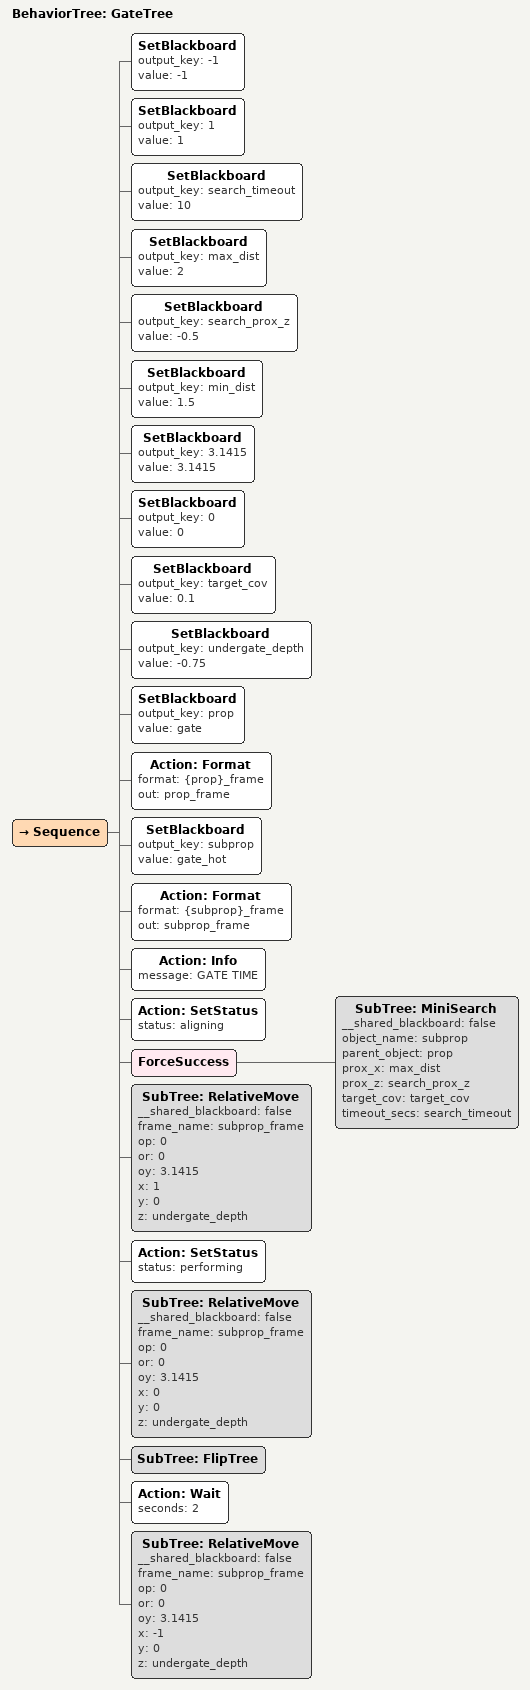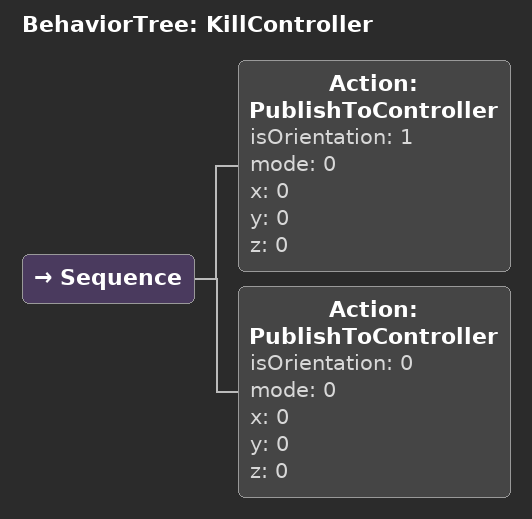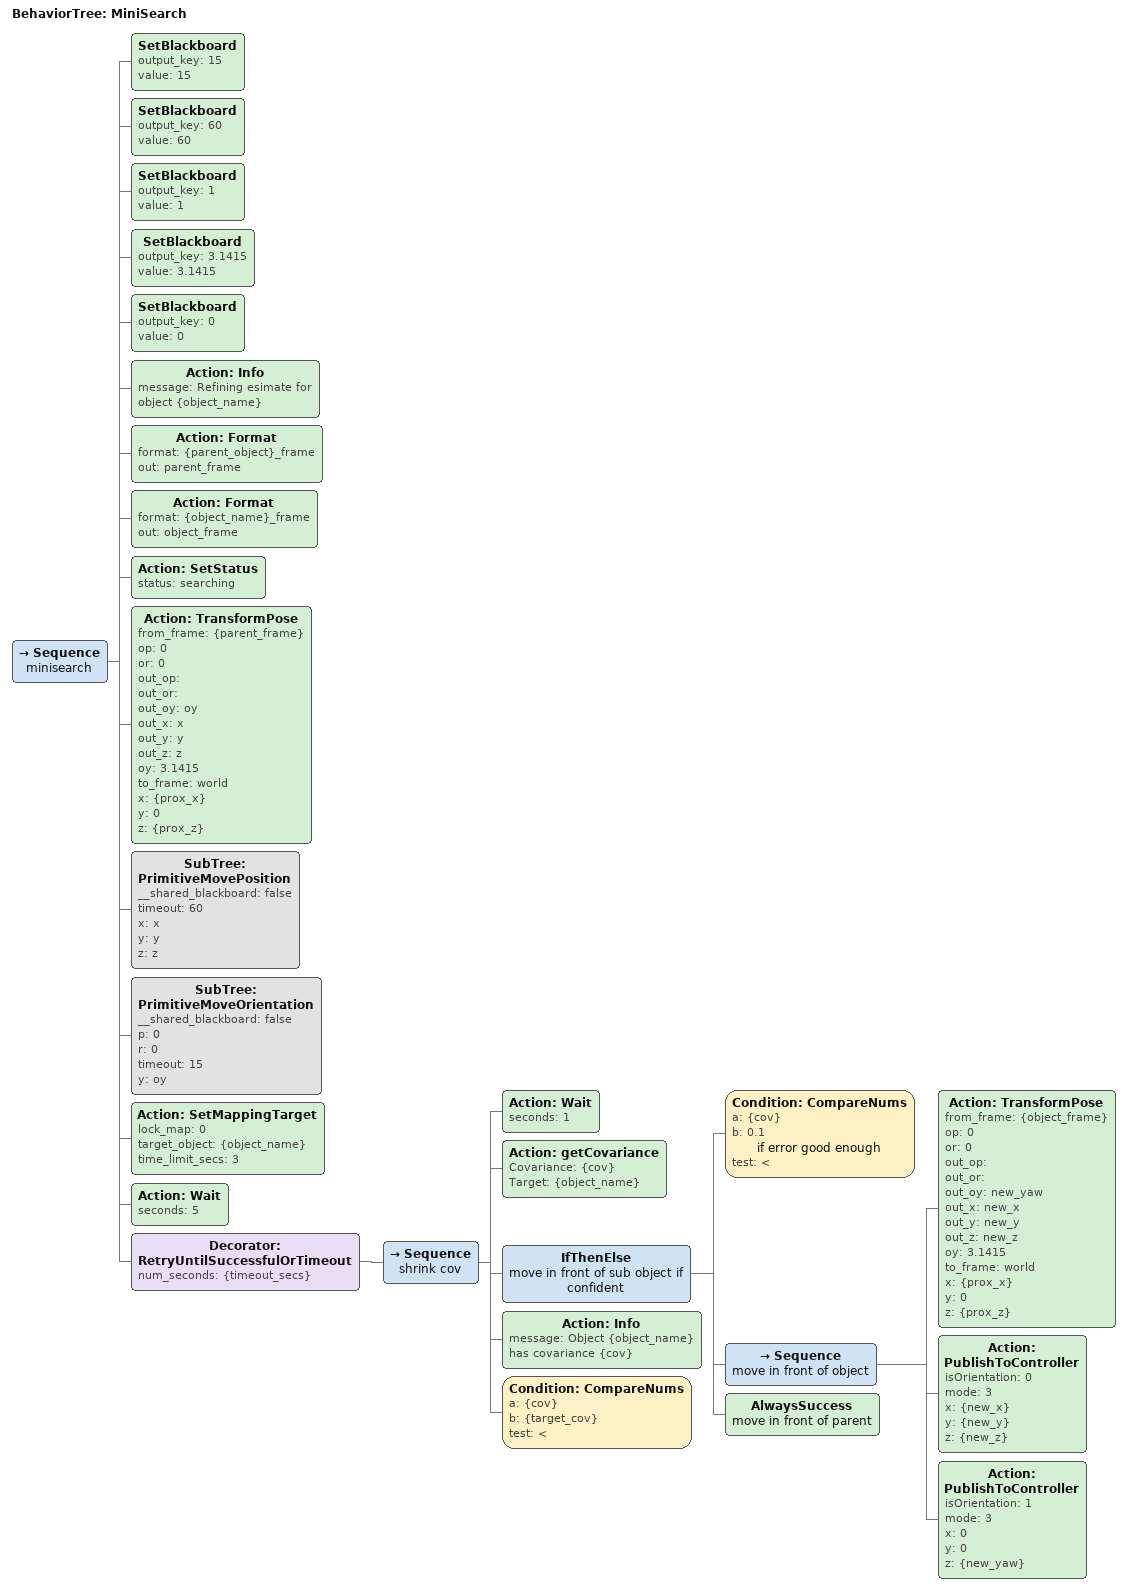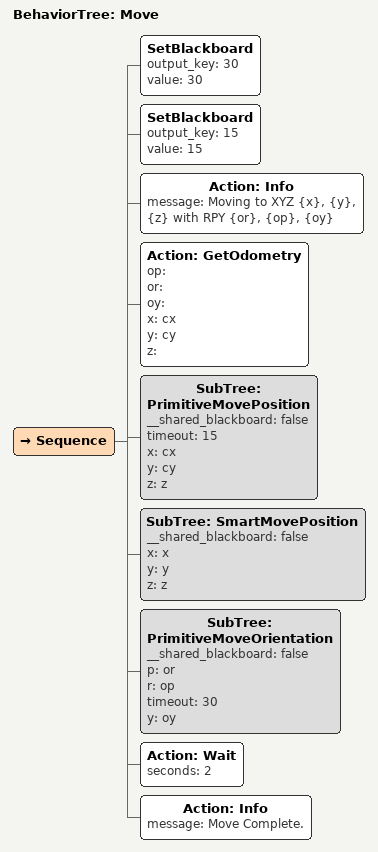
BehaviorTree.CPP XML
<BehaviorTree ID="GateTree">
    <Sequence>
        <SetBlackboard output_key="-1" value="-1"/>
        <SetBlackboard output_key="1" value="1"/>
        <SetBlackboard output_key="search_timeout" value="10"/>
        <SetBlackboard output_key="max_dist" value="2"/>
        <SetBlackboard output_key="search_prox_z" value="-0.5"/>
        <SetBlackboard output_key="min_dist" value="1.5"/>
        <SetBlackboard output_key="3.1415" value="3.1415"/>
        <SetBlackboard output_key="0" value="0"/>
        <SetBlackboard output_key="target_cov" value="0.1"/>
        <SetBlackboard output_key="undergate_depth" value="-0.75"/>
        <SetBlackboard output_key="prop" value="gate"/>
        <Action ID="Format" format="{prop}_frame" out="prop_frame"/>
        <SetBlackboard output_key="subprop" value="gate_hot"/>
        <Action ID="Format" format="{subprop}_frame" out="subprop_frame"/>
        <Action ID="Info" message="GATE TIME"/>
        <Action ID="SetStatus" status="aligning"/>
        <ForceSuccess>
            <SubTree ID="MiniSearch" __shared_blackboard="false" object_name="subprop" parent_object="prop" prox_x="max_dist" prox_z="search_prox_z" target_cov="target_cov" timeout_secs="search_timeout"/>
        </ForceSuccess>
        <SubTree ID="RelativeMove" __shared_blackboard="false" frame_name="subprop_frame" op="0" or="0" oy="3.1415" x="1" y="0" z="undergate_depth"/>
        <Action ID="SetStatus" status="performing"/>
        <SubTree ID="RelativeMove" __shared_blackboard="false" frame_name="subprop_frame" op="0" or="0" oy="3.1415" x="0" y="0" z="undergate_depth"/>
        <SubTree ID="FlipTree"/>
        <Action ID="Wait" seconds="2"/>
        <SubTree ID="RelativeMove" __shared_blackboard="false" frame_name="subprop_frame" op="0" or="0" oy="3.1415" x="-1" y="0" z="undergate_depth"/>
    </Sequence>
</BehaviorTree>

<BehaviorTree ID="KillController">
    <Sequence>
        <Action ID="PublishToController" isOrientation="1" mode="0" x="0" y="0" z="0"/>
        <Action ID="PublishToController" isOrientation="0" mode="0" x="0" y="0" z="0"/>
    </Sequence>
</BehaviorTree>

<BehaviorTree ID="MiniSearch">
    <Sequence name="minisearch">
        <SetBlackboard output_key="15" value="15"/>
        <SetBlackboard output_key="60" value="60"/>
        <SetBlackboard output_key="1" value="1"/>
        <SetBlackboard output_key="3.1415" value="3.1415"/>
        <SetBlackboard output_key="0" value="0"/>
        <Action ID="Info" message="Refining esimate for object {object_name}"/>
        <Action ID="Format" format="{parent_object}_frame" out="parent_frame"/>
        <Action ID="Format" format="{object_name}_frame" out="object_frame"/>
        <Action ID="SetStatus" status="searching"/>
        <Action ID="TransformPose" from_frame="{parent_frame}" op="0" or="0" out_op="" out_or="" out_oy="oy" out_x="x" out_y="y" out_z="z" oy="3.1415" to_frame="world" x="{prox_x}" y="0" z="{prox_z}"/>
        <SubTree ID="PrimitiveMovePosition" __shared_blackboard="false" timeout="60" x="x" y="y" z="z"/>
        <SubTree ID="PrimitiveMoveOrientation" __shared_blackboard="false" p="0" r="0" timeout="15" y="oy"/>
        <Action ID="SetMappingTarget" lock_map="0" target_object="{object_name}" time_limit_secs="3"/>
        <Action ID="Wait" seconds="5"/>
        <Decorator ID="RetryUntilSuccessfulOrTimeout" num_seconds="{timeout_secs}">
            <Sequence name="shrink cov">
                <Action ID="Wait" seconds="1"/>
                <Action Covariance="{cov}" ID="getCovariance" Target="{object_name}"/>
                <IfThenElse name="move in front of sub object if confident">
                    <Condition ID="CompareNums" a="{cov}" b="0.1" name="if error good enough" test="&lt;"/>
                    <Sequence name="move in front of object">
                        <Action ID="TransformPose" from_frame="{object_frame}" op="0" or="0" out_op="" out_or="" out_oy="new_yaw" out_x="new_x" out_y="new_y" out_z="new_z" oy="3.1415" to_frame="world" x="{prox_x}" y="0" z="{prox_z}"/>
                        <Action ID="PublishToController" isOrientation="0" mode="3" x="{new_x}" y="{new_y}" z="{new_z}"/>
                        <Action ID="PublishToController" isOrientation="1" mode="3" x="0" y="0" z="{new_yaw}"/>
                    </Sequence>
                    <AlwaysSuccess name="move in front of parent"/>
                </IfThenElse>
                <Action ID="Info" message="Object {object_name} has covariance {cov}"/>
                <Condition ID="CompareNums" a="{cov}" b="{target_cov}" test="&lt;"/>
            </Sequence>
        </Decorator>
    </Sequence>
</BehaviorTree>

<BehaviorTree ID="Move">
    <Sequence>
        <SetBlackboard output_key="30" value="30"/>
        <SetBlackboard output_key="15" value="15"/>
        <Action ID="Info" message="Moving to XYZ {x}, {y}, {z} with RPY {or}, {op}, {oy}"/>
        <Action ID="GetOdometry" op="" or="" oy="" x="cx" y="cy" z=""/>
        <SubTree ID="PrimitiveMovePosition" __shared_blackboard="false" timeout="15" x="cx" y="cy" z="z"/>
        <SubTree ID="SmartMovePosition" __shared_blackboard="false" x="x" y="y" z="z"/>
        <SubTree ID="PrimitiveMoveOrientation" __shared_blackboard="false" p="or" r="op" timeout="30" y="oy"/>
        <Action ID="Wait" seconds="2"/>
        <Action ID="Info" message="Move Complete."/>
    </Sequence>
</BehaviorTree>
